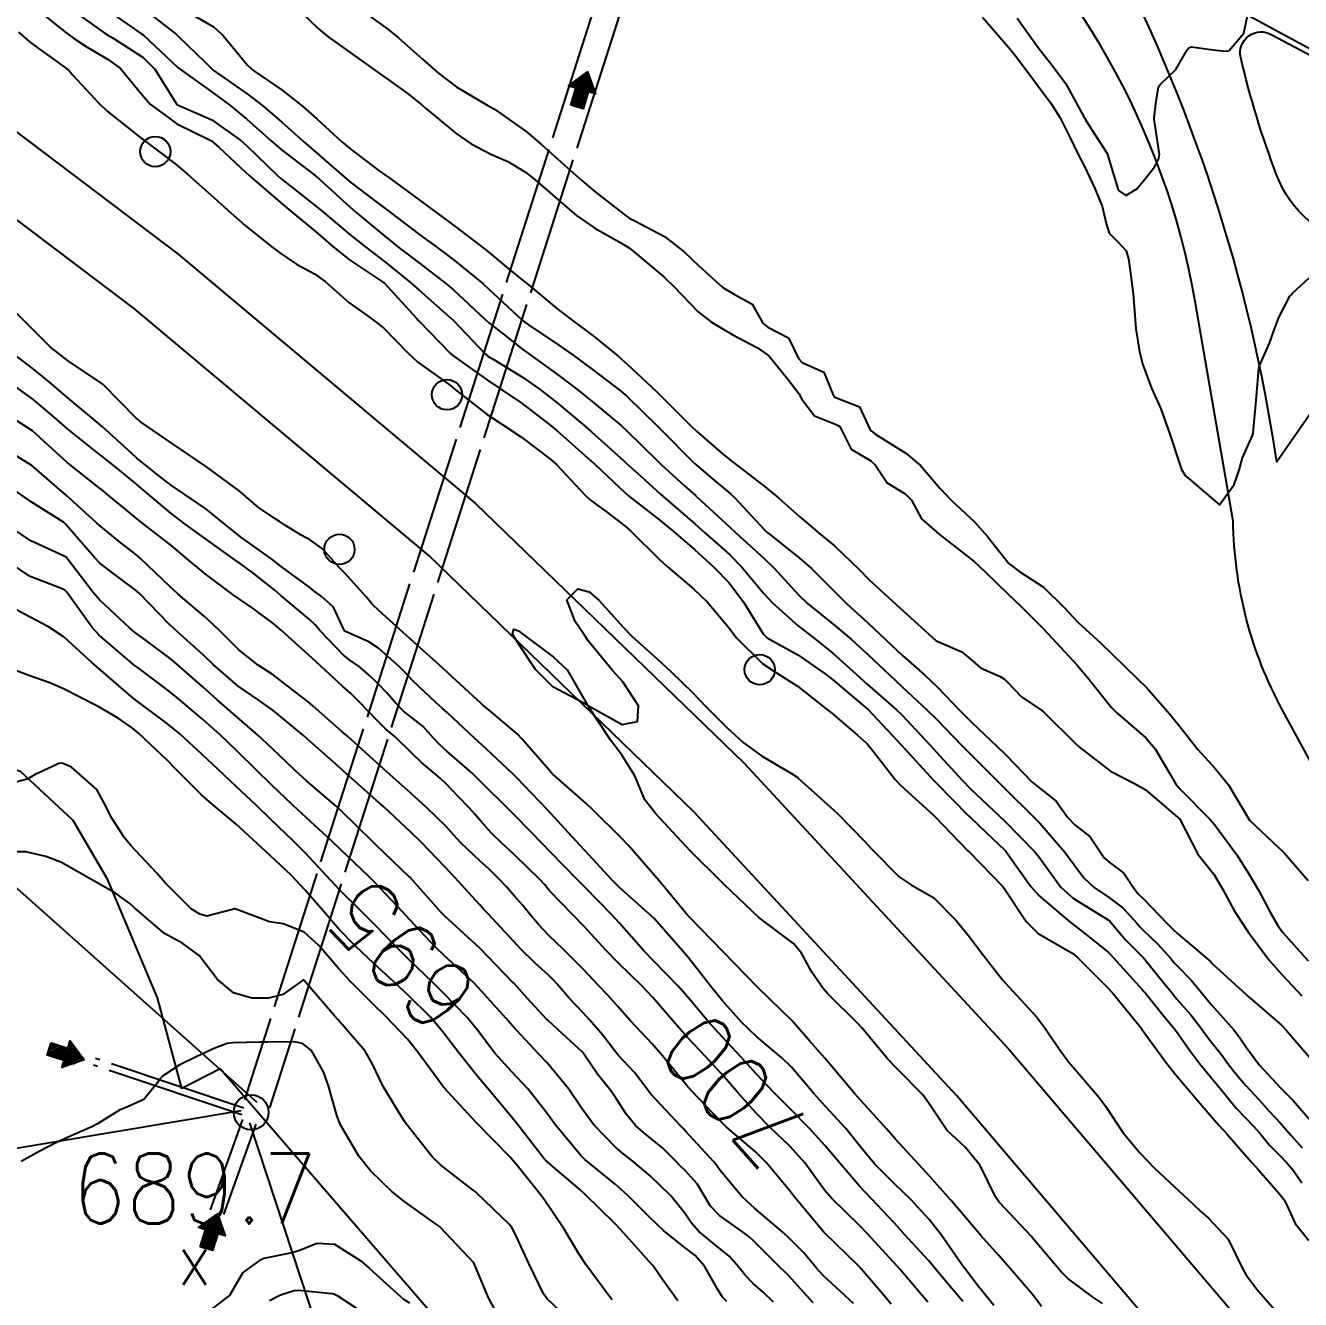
# Model space of a CAD drawing. Header units: metres. Extents: x 286371 to 293043, y 7462578 to 7466404.
# Drawn here: x 289794.5 to 289867.5, y 7464527.3 to 7464600.2 of the extents above; entities that cross this region are included whole.
import ezdxf
from ezdxf.enums import TextEntityAlignment as Align

# ---------------------------------------------------------------- set-up
doc = ezdxf.new("R2010")
doc.units = ezdxf.units.M
doc.header["$MEASUREMENT"] = 0
doc.linetypes.add('CONTINUO', pattern=[0])
doc.linetypes.add('TRACEJADO', pattern=[8.7, 8, -0.7])
for name, color, linetype in [('BUEIRO', 151, 'Continuous'), ('Canteiro', 45, 'Continuous'), ('Cotas', 45, 'Continuous'), ('Curvas de Nivel 1m', 11, 'Continuous'), ('Curvas de Nivel 5m', 15, 'Continuous'), ('Divisas', 45, 'Continuous'), ('Linha Férrea', 20, 'Continuous'), ('Pontos Cotados', 45, 'Continuous'), ('Postes', 20, 'Continuous'), ('TEXTO', 45, 'Continuous'), ('TUBO', 45, 'Continuous'), ('Vias primárias', 230, 'Continuous')]:
    doc.layers.add(name, color=color, linetype=linetype)
doc.styles.add('Style-STANDARD', font='STANDARD.shx')

# ---------------------------------------------------------------- blocks, each defined once
blk = doc.blocks.new('ELVTXT_140')
at = {"layer": 'Pontos Cotados', "linetype": 'Continuous', "style": 'Style-STANDARD'}
for s, height, p in [('689.7', 4, (0, 4)), ('x', 3, (0, 0))]:
    blk.add_text(s, height=height, dxfattribs=at).set_placement(p, align=Align.MIDDLE_CENTER)

msp = doc.modelspace()

# ---------------------------------------------------------------- hatches: boundary and pattern name
at = {"layer": 'TEXTO'}
for points in [[(289825.713, 7464595.649), (289825.996, 7464596.623), (289825.583, 7464596.743), (289826.653, 7464597.561), (289827.118, 7464596.297), (289826.706, 7464596.417), (289826.423, 7464595.443)], [(289795.957, 7464542.004), (289796.926, 7464541.704), (289797.053, 7464542.114), (289797.851, 7464541.03), (289796.58, 7464540.588), (289796.707, 7464540.998), (289795.738, 7464541.299)], [(289804.5, 7464530.336), (289804.805, 7464531.303), (289804.395, 7464531.433), (289805.484, 7464532.226), (289805.92, 7464530.952), (289805.51, 7464531.081), (289805.205, 7464530.113)]]:
    msp.add_hatch(color=256, dxfattribs=at).paths.add_polyline_path(points)

# ---------------------------------------------------------------- linework, layer by layer
at = {"layer": 'BUEIRO', "linetype": 'CONTINUO'}
msp.add_circle((289807.412, 7464538.027, 689.748), 1, dxfattribs=at)
at = {"layer": 'Canteiro'}
msp.add_lwpolyline([(289865.834, 7464599.672), (289874.788, 7464594.925), (289875.757, 7464594.101, -0.43214), (289875.962, 7464590.044, -0.046887), (289873.766, 7464588.15, -0.209265), (289870.902, 7464587.553, -0.255514), (289866.098, 7464591.661, -0.033185), (289864.049, 7464598.363, -0.661156)], format="xyb", close=True, dxfattribs=at)
at = {"layer": 'Curvas de Nivel 1m', "flags": 128}
for points, elevation in [([(289795.263, 7464601.039), (289796.822, 7464599.781), (289797.24, 7464599.477), (289798.024, 7464598.971), (289799.222, 7464598.252), (289799.942, 7464597.734), (289801.184, 7464596.23), (289801.637, 7464595.707), (289803.157, 7464594.573), (289805.034, 7464593.656), (289805.143, 7464593.596), (289805.553, 7464593.234), (289807.117, 7464591.792), (289807.304, 7464591.622), (289809.091, 7464590.085), (289809.692, 7464589.585), (289811.067, 7464588.438), (289812.1, 7464587.549), (289813.043, 7464586.794), (289814.994, 7464585.505), (289815.024, 7464585.477), (289816.853, 7464583.477), (289816.992, 7464583.328), (289818.824, 7464581.447), (289818.962, 7464581.326), (289819.351, 7464581.046), (289820.942, 7464579.913), (289821.705, 7464579.403), (289822.922, 7464578.582), (289824.508, 7464577.36), (289824.898, 7464577.032), (289826.842, 7464575.325), (289826.864, 7464575.304), (289827.097, 7464575.085), (289828.836, 7464573.439), (289829.007, 7464573.292), (289830.813, 7464571.884), (289831.585, 7464571.253), (289832.789, 7464570.217), (289833.896, 7464569.218), (289834.761, 7464568.322), (289835.617, 7464567.191), (289836.717, 7464565.397), (289836.948, 7464565.171), (289838.7, 7464564.199), (289840.268, 7464563.121), (289840.679, 7464562.792), (289842.418, 7464561.327), (289842.655, 7464561.127), (289842.698, 7464561.084), (289844.096, 7464559.598), (289844.605, 7464559.055), (289844.624, 7464559.033), (289846.462, 7464557.026), (289846.592, 7464556.888), (289848.475, 7464554.996), (289848.553, 7464554.918), (289849.484, 7464554.036), (289850.525, 7464553.044), (289850.597, 7464552.963), (289850.817, 7464552.663), (289852.043, 7464550.941), (289852.486, 7464550.431), (289854.291, 7464548.907), (289854.462, 7464548.775), (289854.957, 7464548.397), (289856.439, 7464547.208), (289856.607, 7464547.041), (289856.767, 7464546.869), (289858.407, 7464545.059), (289858.506, 7464544.943), (289858.589, 7464544.842), (289859.598, 7464543.614), (289860.243, 7464542.816), (289860.372, 7464542.645), (289861.127, 7464541.57), (289861.713, 7464540.794), (289862.333, 7464540.039), (289862.91, 7464539.36), (289863.389, 7464538.763), (289863.806, 7464538.253), (289864.299, 7464537.734), (289864.785, 7464537.238), (289865.208, 7464536.736), (289865.702, 7464536.153), (289866.267, 7464535.584), (289866.69, 7464535.145), (289867.04, 7464534.709), (289867.545, 7464533.999)], 702), ([(289797.263, 7464601.02), (289799.048, 7464599.747), (289799.242, 7464599.625), (289799.508, 7464599.472), (289801.224, 7464598.375), (289801.894, 7464597.704), (289803.135, 7464595.724), (289803.162, 7464595.685), (289803.191, 7464595.667), (289805.161, 7464594.814), (289806.825, 7464593.629), (289807.14, 7464593.337), (289808.945, 7464591.597), (289809.112, 7464591.447), (289809.744, 7464590.946), (289811.089, 7464589.893), (289811.501, 7464589.558), (289813.065, 7464588.241), (289813.967, 7464587.521), (289815.042, 7464586.706), (289816.553, 7464585.482), (289817.018, 7464585.075), (289818.863, 7464583.446), (289818.992, 7464583.321), (289820.812, 7464581.417), (289820.962, 7464581.295), (289821.263, 7464581.106), (289822.944, 7464580.078), (289823.966, 7464579.369), (289824.923, 7464578.616), (289826.454, 7464577.331), (289826.897, 7464576.948), (289828.744, 7464575.296), (289828.863, 7464575.192), (289829.72, 7464574.413), (289830.836, 7464573.4), (289830.994, 7464573.262), (289832.811, 7464571.695), (289833.345, 7464571.226), (289834.785, 7464569.932), (289835.517, 7464569.193), (289836.752, 7464567.7), (289837.243, 7464567.167), (289838.725, 7464565.855), (289839.659, 7464565.13), (289840.702, 7464564.304), (289842.047, 7464563.094), (289842.676, 7464562.527), (289844.346, 7464561.059), (289844.65, 7464560.761), (289846.27, 7464559.03), (289846.618, 7464558.654), (289848.121, 7464557.002), (289848.585, 7464556.533), (289850.25, 7464554.969), (289850.55, 7464554.679), (289852.263, 7464552.938), (289852.519, 7464552.616), (289853.761, 7464550.915), (289854.484, 7464550.254), (289856.109, 7464549.24), (289856.466, 7464549.032), (289856.557, 7464548.964), (289856.641, 7464548.871), (289857.471, 7464547.876), (289858.435, 7464546.904), (289858.466, 7464546.876), (289858.493, 7464546.843), (289859.363, 7464545.771), (289860.134, 7464544.818), (289860.399, 7464544.502), (289861.191, 7464543.603), (289861.821, 7464542.786), (289862.052, 7464542.463), (289862.363, 7464542.065), (289862.93, 7464541.35), (289863.345, 7464540.764), (289863.781, 7464540.201), (289864.327, 7464539.581), (289865.102, 7464538.733), (289865.679, 7464538.101), (289866.295, 7464537.419), (289866.931, 7464536.705), (289867.564, 7464535.989)], 701), ([(289801.266, 7464601.145), (289803.138, 7464599.686), (289803.243, 7464599.592), (289804.796, 7464598.077), (289805.205, 7464597.677), (289805.237, 7464597.654), (289807.184, 7464596.288), (289808.077, 7464595.611), (289809.16, 7464594.679), (289810.401, 7464593.576), (289811.135, 7464592.937), (289812.741, 7464591.54), (289813.109, 7464591.228), (289814.314, 7464590.298), (289815.087, 7464589.731), (289815.395, 7464589.5), (289817.065, 7464588.234), (289818.116, 7464587.459), (289819.044, 7464586.753), (289820.688, 7464585.419), (289821.02, 7464585.121), (289822.876, 7464583.386), (289822.993, 7464583.289), (289823.283, 7464583.087), (289824.973, 7464581.948), (289825.84, 7464581.341), (289826.952, 7464580.526), (289828.551, 7464579.3), (289828.928, 7464578.978), (289830.688, 7464577.268), (289830.891, 7464577.06), (289832.694, 7464575.237), (289832.862, 7464575.079), (289833.701, 7464574.372), (289834.837, 7464573.418), (289835.066, 7464573.201), (289836.806, 7464571.337), (289836.987, 7464571.172), (289838.783, 7464569.74), (289839.485, 7464569.134), (289840.755, 7464567.864), (289841.523, 7464567.103), (289842.728, 7464566.007), (289843.71, 7464565.07), (289844.7, 7464564.136), (289845.961, 7464563.035), (289846.674, 7464562.365), (289847.985, 7464561.004), (289848.644, 7464560.343), (289850.09, 7464558.972), (289850.616, 7464558.456), (289852.101, 7464556.942), (289852.578, 7464556.558), (289853.488, 7464555.836), (289854.134, 7464554.911), (289854.548, 7464554.469), (289855.436, 7464553.785), (289856.04, 7464552.874), (289856.228, 7464552.578), (289856.516, 7464552.336), (289857.352, 7464551.703), (289857.921, 7464550.846), (289858.184, 7464550.535), (289858.485, 7464550.242), (289859.863, 7464548.813), (289860.161, 7464548.512), (289860.455, 7464548.233), (289862.178, 7464546.778), (289862.31, 7464546.655), (289862.43, 7464546.528), (289864.373, 7464544.745), (289864.404, 7464544.716), (289864.568, 7464544.576), (289866.379, 7464543.013), (289866.671, 7464542.71), (289868.345, 7464540.769)], 699), ([(289809.633, 7464601.589), (289811.241, 7464600.032), (289811.818, 7464599.556), (289813.22, 7464598.572), (289814.687, 7464597.512), (289815.199, 7464597.155), (289816.346, 7464596.328), (289817.177, 7464595.665), (289817.399, 7464595.471), (289819.153, 7464594.016), (289819.998, 7464593.432), (289821.136, 7464592.851), (289822.101, 7464592.428), (289823.12, 7464591.814), (289823.672, 7464591.376), (289825.096, 7464590.125), (289826.037, 7464589.34), (289827.073, 7464588.606), (289828.614, 7464587.748), (289829.057, 7464587.46), (289829.279, 7464587.291), (289831.032, 7464585.821), (289831.617, 7464585.256), (289833.003, 7464583.828), (289833.755, 7464583.223), (289834.98, 7464582.514), (289836.393, 7464581.756), (289836.958, 7464581.369), (289837.064, 7464581.281), (289837.158, 7464581.171), (289838.122, 7464579.971), (289838.763, 7464579.147), (289838.919, 7464578.822), (289839.647, 7464577.872), (289840.898, 7464577.369), (289841.075, 7464577.289), (289841.171, 7464577.109), (289841.743, 7464575.963), (289842.868, 7464575.304), (289843.131, 7464575.07), (289843.818, 7464574.035), (289844.84, 7464573.418), (289845.205, 7464573.039), (289845.768, 7464571.985), (289846.805, 7464571.081), (289846.903, 7464571.013), (289848.782, 7464569.541), (289849.398, 7464568.975), (289850.754, 7464567.649), (289851.499, 7464566.943), (289852.726, 7464565.725), (289853.492, 7464564.913), (289854.695, 7464563.602), (289855.306, 7464562.885), (289856.659, 7464561.19), (289856.975, 7464560.86), (289858.623, 7464559.445), (289859.157, 7464558.826), (289859.976, 7464557.431), (289860.341, 7464556.808), (289860.58, 7464556.511), (289862.297, 7464554.778), (289862.55, 7464554.488), (289863.816, 7464552.755), (289864.508, 7464551.677), (289865.073, 7464550.736), (289865.755, 7464549.445), (289866.164, 7464548.719), (289866.458, 7464548.322), (289867.91, 7464546.692)], 697), ([(289813.665, 7464601.121), (289815.241, 7464599.994), (289815.844, 7464599.495), (289817.216, 7464598.268), (289818.154, 7464597.46), (289819.193, 7464596.679), (289820.966, 7464595.629), (289821.176, 7464595.515), (289821.341, 7464595.412), (289823.155, 7464594.137), (289824.057, 7464593.371), (289825.13, 7464592.394), (289826.33, 7464591.336), (289827.104, 7464590.688), (289828.9, 7464589.297), (289829.082, 7464589.17), (289829.332, 7464589.039), (289831.067, 7464588.14), (289832.201, 7464587.247), (289833.042, 7464586.455), (289834.416, 7464585.214), (289835.019, 7464584.857), (289836.092, 7464584.264), (289836.704, 7464583.179), (289836.989, 7464582.94), (289838.164, 7464582.343), (289838.736, 7464581.148), (289838.951, 7464580.923), (289840.185, 7464580.362), (289840.696, 7464579.109), (289840.771, 7464578.957), (289840.921, 7464578.895), (289842.22, 7464578.394), (289842.846, 7464577.075), (289842.86, 7464577.042), (289842.893, 7464577.014), (289843.163, 7464576.797), (289844.874, 7464575.737), (289845.714, 7464575.032), (289846.845, 7464573.714), (289847.516, 7464573.004), (289848.816, 7464571.801), (289849.549, 7464570.973), (289850.781, 7464569.429), (289851.414, 7464568.945), (289852.761, 7464568.071), (289853.941, 7464566.906), (289854.732, 7464566.071), (289856.036, 7464564.875), (289856.704, 7464564.22), (289858.117, 7464562.843), (289858.674, 7464562.309), (289859.994, 7464560.814), (289860.632, 7464559.998), (289861.599, 7464558.79), (289862.597, 7464557.67), (289863.341, 7464556.763), (289864.554, 7464554.744), (289866.527, 7464552.878), (289866.671, 7464552.712), (289867.903, 7464551.293)], 696), ([(289804.168, 7464600.764), (289805.251, 7464600.127), (289805.79, 7464599.646), (289807.21, 7464597.932), (289807.564, 7464597.619), (289809.188, 7464596.509), (289810.363, 7464595.577), (289811.163, 7464594.858), (289812.608, 7464593.542), (289813.138, 7464593.102), (289814.741, 7464591.889), (289815.116, 7464591.622), (289815.287, 7464591.502), (289817.095, 7464590.179), (289818.059, 7464589.46), (289819.073, 7464588.715), (289820.776, 7464587.419), (289821.051, 7464587.195), (289822.126, 7464586.31), (289823.027, 7464585.576), (289823.258, 7464585.381), (289825.003, 7464583.94), (289825.784, 7464583.343), (289826.981, 7464582.447), (289828.399, 7464581.303), (289828.957, 7464580.813), (289830.608, 7464579.269), (289830.919, 7464578.957), (289832.642, 7464577.238), (289832.891, 7464576.999), (289834.36, 7464575.724), (289834.866, 7464575.316), (289835.014, 7464575.202), (289836.843, 7464573.788), (289837.618, 7464573.163), (289838.818, 7464572.1), (289839.967, 7464571.127), (289840.794, 7464570.436), (289842.188, 7464569.093), (289842.765, 7464568.514), (289844.338, 7464567.061), (289844.739, 7464566.702), (289846.604, 7464565.026), (289846.713, 7464564.965), (289848.086, 7464564.378), (289848.697, 7464563.855), (289849.157, 7464563.451), (289850.272, 7464562.963), (289850.525, 7464562.801), (289850.679, 7464562.652), (289851.509, 7464561.79), (289852.655, 7464561.013), (289852.769, 7464560.923), (289854.618, 7464559.101), (289854.838, 7464558.891), (289856.594, 7464557.548), (289857.966, 7464556.844), (289858.579, 7464556.502), (289860.554, 7464554.804), (289861.601, 7464552.788), (289862.507, 7464551.659), (289863.03, 7464550.766), (289863.698, 7464549.533), (289864.2, 7464548.748), (289864.458, 7464548.369), (289865.681, 7464546.726), (289866.422, 7464545.884), (289867.539, 7464544.697)], 698), ([(289851.259, 7464600.627), (289852.449, 7464598.936), (289853.22, 7464597.967), (289854.026, 7464596.912), (289855.057, 7464595.015), (289855.118, 7464594.895), (289855.172, 7464594.81), (289856.395, 7464592.876), (289856.972, 7464591.001), (289857.014, 7464590.866), (289857.102, 7464590.729), (289857.481, 7464590.476), (289858.097, 7464590.85), (289858.55, 7464591.405), (289859.124, 7464592.137), (289859.363, 7464592.598), (289859.396, 7464592.831), (289859.158, 7464594.457), (289859.098, 7464594.835), (289859.096, 7464594.905), (289859.182, 7464595.736), (289859.348, 7464596.685), (289859.443, 7464596.831), (289860.339, 7464597.69), (289860.978, 7464598.808), (289861.094, 7464598.949), (289861.237, 7464598.986), (289862.604, 7464598.784), (289863.223, 7464598.729), (289863.388, 7464598.771), (289864.228, 7464599.766), (289864.426, 7464600.747)], 694), ([(289794.103, 7464599.822), (289794.706, 7464599.285), (289795.231, 7464598.904), (289796.792, 7464597.781), (289797.015, 7464597.582), (289797.208, 7464597.369), (289798.698, 7464595.752), (289799.175, 7464595.309), (289801.028, 7464593.834), (289801.145, 7464593.746), (289801.181, 7464593.714), (289803.122, 7464592.247), (289803.797, 7464591.674), (289805.097, 7464590.507), (289806.078, 7464589.64), (289807.071, 7464588.758), (289808.52, 7464587.602), (289808.825, 7464587.372), (289809.048, 7464587.197), (289810.004, 7464586.545), (289811.03, 7464585.992), (289811.652, 7464585.555), (289813.006, 7464584.363), (289814.192, 7464583.516), (289814.985, 7464582.908), (289816.38, 7464581.483), (289816.956, 7464580.942), (289818.69, 7464579.696), (289818.935, 7464579.508), (289819.007, 7464579.443), (289820.912, 7464577.953), (289821.76, 7464577.402), (289822.893, 7464576.659), (289824.574, 7464575.359), (289824.86, 7464575.099), (289826.522, 7464573.329), (289826.83, 7464573.046), (289827.758, 7464572.372), (289828.808, 7464571.564), (289829.119, 7464571.29), (289830.78, 7464569.65), (289831.216, 7464569.258), (289832.755, 7464567.957), (289833.517, 7464567.223), (289834.723, 7464565.773), (289835.163, 7464565.198), (289836.692, 7464563.692), (289837.472, 7464563.163), (289838.673, 7464562.413), (289840.329, 7464561.119), (289840.65, 7464560.854), (289842.117, 7464559.607), (289842.625, 7464559.142), (289842.679, 7464559.084), (289843.01, 7464558.687), (289844.269, 7464557.059), (289844.589, 7464556.724), (289846.464, 7464555.026), (289846.562, 7464554.927), (289848.438, 7464552.996), (289848.523, 7464552.911), (289850.422, 7464550.966), (289850.493, 7464550.868), (289851.761, 7464548.945), (289852.454, 7464548.266), (289853.946, 7464547.407), (289854.437, 7464547.107), (289854.689, 7464546.901), (289856.409, 7464545.196), (289856.7, 7464544.87), (289858.229, 7464542.994), (289858.34, 7464542.845), (289858.373, 7464542.801), (289859.822, 7464540.822), (289860.334, 7464540.169), (289861.496, 7464538.797), (289862.3, 7464537.873), (289862.802, 7464537.284), (289863.265, 7464536.77), (289864.267, 7464535.636), (289864.675, 7464535.161), (289865.062, 7464534.742), (289866.234, 7464533.406), (289866.525, 7464533.015), (289866.678, 7464532.715), (289867.169, 7464531.676), (289867.946, 7464530.698)], 703), ([(289852.646, 7464526.927), (289852.144, 7464527.586), (289850.962, 7464528.952), (289850.177, 7464529.846), (289849.181, 7464530.98), (289848.211, 7464532.111), (289847.454, 7464533.006), (289846.244, 7464534.374), (289845.617, 7464535.034), (289844.276, 7464536.508), (289843.797, 7464537.062), (289842.308, 7464538.701), (289841.954, 7464539.09), (289840.342, 7464541.002), (289840.245, 7464541.116), (289839.385, 7464542.103), (289838.479, 7464543.143), (289838.376, 7464543.252), (289836.404, 7464545.174), (289834.434, 7464547.204), (289832.474, 7464549.213), (289832.454, 7464549.235), (289832.314, 7464549.399), (289830.755, 7464551.261), (289830.508, 7464551.56), (289829.001, 7464553.287), (289828.541, 7464553.768), (289826.986, 7464555.318), (289826.57, 7464555.711), (289824.699, 7464557.353), (289824.596, 7464557.455), (289822.919, 7464559.38), (289822.628, 7464559.674), (289821.028, 7464561.029), (289820.653, 7464561.346), (289820.576, 7464561.416), (289818.68, 7464563.15), (289818.354, 7464563.449), (289816.706, 7464564.941), (289816.106, 7464565.484), (289814.732, 7464566.709), (289814.329, 7464567.103), (289813.989, 7464567.516), (289812.771, 7464568.881), (289812.443, 7464569.205), (289812.136, 7464569.547), (289811.493, 7464570.259), (289810.802, 7464570.761), (289810.283, 7464571.052), (289809.369, 7464571.593), (289809.039, 7464571.822), (289808.82, 7464571.967), (289807.842, 7464572.627), (289806.842, 7464573.481), (289806.659, 7464573.637), (289804.863, 7464574.953), (289803.783, 7464575.681), (289802.883, 7464576.287), (289801.088, 7464577.534), (289800.903, 7464577.68), (289800.852, 7464577.725), (289798.933, 7464579.656), (289798.81, 7464579.756), (289796.952, 7464580.994), (289795.932, 7464581.8), (289794.978, 7464582.748), (289793.906, 7464583.831)], 703), ([(289849.914, 7464526.968), (289848.889, 7464528.248), (289848.325, 7464528.992), (289848.167, 7464529.215), (289846.903, 7464531.014), (289846.207, 7464531.9), (289845.165, 7464533.04), (289844.237, 7464533.936), (289843.088, 7464535.072), (289842.269, 7464536.064), (289841.44, 7464537.097), (289840.302, 7464538.342), (289839.591, 7464539.125), (289838.336, 7464540.616), (289837.788, 7464541.153), (289836.362, 7464542.339), (289835.481, 7464543.188), (289834.392, 7464544.41), (289833.739, 7464545.214), (289832.437, 7464546.857), (289832.112, 7464547.239), (289830.472, 7464549.108), (289830.314, 7464549.267), (289828.498, 7464550.885), (289828.074, 7464551.301), (289826.529, 7464552.987), (289826.213, 7464553.329), (289824.561, 7464555.126), (289824.347, 7464555.358), (289822.591, 7464557.177), (289822.38, 7464557.388), (289820.619, 7464559.046), (289820.208, 7464559.421), (289818.645, 7464560.873), (289818.348, 7464561.149), (289818.004, 7464561.454), (289816.673, 7464562.705), (289816.301, 7464563.105), (289815.921, 7464563.486), (289814.7, 7464564.573), (289814.138, 7464564.949), (289812.811, 7464565.543), (289812.752, 7464565.581), (289812.716, 7464565.658), (289812.119, 7464566.931), (289811.41, 7464567.561), (289811.023, 7464567.834), (289810.761, 7464568.053), (289809.132, 7464569.246), (289808.783, 7464569.519), (289808.674, 7464569.606), (289806.804, 7464570.946), (289805.933, 7464571.648), (289804.827, 7464572.546), (289803.139, 7464573.69), (289802.847, 7464573.889), (289802.109, 7464574.452), (289800.87, 7464575.46), (289800.559, 7464575.729), (289798.896, 7464577.247), (289798.295, 7464577.764), (289796.921, 7464578.894), (289795.866, 7464579.8), (289794.945, 7464580.556), (289793.253, 7464581.84)], 702), ([(289848.137, 7464527.203), (289846.622, 7464529.018), (289846.172, 7464529.541), (289844.811, 7464531.045), (289844.204, 7464531.708), (289842.916, 7464533.074), (289842.235, 7464533.8), (289841.123, 7464535.101), (289840.269, 7464536.119), (289839.344, 7464537.129), (289838.3, 7464538.184), (289837.319, 7464539.159), (289836.329, 7464540.201), (289835.449, 7464541.188), (289834.361, 7464542.353), (289833.57, 7464543.217), (289832.395, 7464544.619), (289831.847, 7464545.243), (289830.436, 7464546.695), (289829.882, 7464547.273), (289828.468, 7464548.873), (289828.073, 7464549.3), (289826.498, 7464550.928), (289826.098, 7464551.331), (289824.528, 7464552.93), (289824.099, 7464553.361), (289822.557, 7464554.947), (289822.341, 7464555.169), (289822.126, 7464555.391), (289820.586, 7464556.9), (289820.326, 7464557.156), (289820.058, 7464557.422), (289818.613, 7464558.694), (289818.214, 7464559.049), (289817.837, 7464559.46), (289817.254, 7464560.093), (289816.641, 7464560.583), (289816.139, 7464560.977), (289815.634, 7464561.495), (289815.176, 7464562.018), (289814.67, 7464562.555), (289814.183, 7464563.02), (289813.585, 7464563.526), (289813.054, 7464563.902), (289812.694, 7464564.181), (289811.366, 7464565.565), (289811.07, 7464565.918), (289810.727, 7464566.244), (289809.12, 7464567.599), (289808.758, 7464567.9), (289807.51, 7464568.886), (289806.781, 7464569.428), (289806.484, 7464569.639), (289804.802, 7464570.833), (289803.64, 7464571.682), (289802.823, 7464572.309), (289801.133, 7464573.72), (289800.848, 7464573.966), (289799.688, 7464574.916), (289798.871, 7464575.561), (289798.615, 7464575.758), (289796.894, 7464577.129), (289796.147, 7464577.796), (289794.919, 7464578.835), (289793.517, 7464579.836)], 701), ([(289844.049, 7464527.056), (289843.448, 7464527.762), (289842.316, 7464529.082), (289842.166, 7464529.246), (289840.246, 7464531.114), (289840.195, 7464531.166), (289838.555, 7464533.139), (289838.23, 7464533.551), (289836.891, 7464535.165), (289836.263, 7464535.778), (289834.604, 7464537.2), (289834.288, 7464537.5), (289832.638, 7464539.23), (289832.319, 7464539.589), (289830.95, 7464541.255), (289830.354, 7464541.949), (289829.103, 7464543.284), (289828.39, 7464544.073), (289827.822, 7464544.723), (289827.28, 7464545.311), (289826.427, 7464546.194), (289825.868, 7464546.769), (289825.281, 7464547.342), (289824.456, 7464548.138), (289823.862, 7464548.763), (289823.348, 7464549.377), (289822.959, 7464549.862), (289822.489, 7464550.402), (289822.021, 7464550.918), (289821.569, 7464551.403), (289821.028, 7464551.93), (289820.519, 7464552.389), (289819.421, 7464553.441), (289818.997, 7464553.901), (289818.548, 7464554.396), (289817.447, 7464555.471), (289816.988, 7464555.893), (289816.576, 7464556.258), (289815.177, 7464557.506), (289814.602, 7464558.019), (289812.918, 7464559.54), (289812.628, 7464559.803), (289810.956, 7464561.263), (289810.653, 7464561.531), (289810.604, 7464561.575), (289808.676, 7464563.05), (289807.815, 7464563.617), (289806.701, 7464564.479), (289805.535, 7464565.652), (289804.735, 7464566.395), (289803.223, 7464567.687), (289802.76, 7464568.111), (289801.082, 7464569.72), (289800.788, 7464569.964), (289799.851, 7464570.686), (289798.811, 7464571.533), (289798.562, 7464571.758), (289796.837, 7464573.306), (289796.294, 7464573.793), (289794.862, 7464575.039), (289793.561, 7464575.834)], 699), ([(289841.889, 7464527.088), (289840.158, 7464528.695), (289839.768, 7464529.12), (289839.037, 7464529.992), (289838.19, 7464530.843), (289837.855, 7464531.15), (289836.215, 7464532.549), (289835.512, 7464533.185), (289834.246, 7464534.692), (289834.04, 7464534.997), (289833.876, 7464535.21), (289832.28, 7464536.957), (289832.14, 7464537.096), (289831.995, 7464537.239), (289830.311, 7464539.047), (289830.212, 7464539.166), (289830.141, 7464539.268), (289829.356, 7464540.311), (289828.426, 7464541.293), (289828.345, 7464541.388), (289827.518, 7464542.467), (289826.774, 7464543.327), (289826.59, 7464543.533), (289826.39, 7464543.744), (289825.62, 7464544.557), (289824.928, 7464545.354), (289824.682, 7464545.624), (289824.422, 7464545.872), (289823.65, 7464546.588), (289822.831, 7464547.387), (289822.644, 7464547.587), (289822.45, 7464547.799), (289820.932, 7464549.418), (289820.713, 7464549.655), (289820.481, 7464549.916), (289819.097, 7464551.446), (289818.513, 7464552.055), (289817.138, 7464553.475), (289816.543, 7464554.063), (289814.999, 7464555.508), (289814.57, 7464555.893), (289812.688, 7464557.543), (289812.595, 7464557.631), (289811.933, 7464558.226), (289810.621, 7464559.397), (289810.413, 7464559.578), (289808.645, 7464561.025), (289807.804, 7464561.617), (289806.666, 7464562.412), (289805.243, 7464563.656), (289804.694, 7464564.18), (289803.01, 7464565.69), (289802.728, 7464565.96), (289800.995, 7464567.721), (289800.757, 7464567.937), (289800.007, 7464568.494), (289798.779, 7464569.427), (289798.453, 7464569.759), (289796.812, 7464571.659), (289796.665, 7464571.787), (289794.831, 7464572.957), (289793.589, 7464573.833)], 698), ([(289839.579, 7464527.123), (289838.157, 7464528.689), (289837.929, 7464528.918), (289837.685, 7464529.152), (289836.186, 7464530.655), (289835.915, 7464530.905), (289835.533, 7464531.184), (289834.208, 7464532.125), (289833.679, 7464532.678), (289833.352, 7464533.222), (289832.934, 7464533.93), (289832.246, 7464534.705), (289831.972, 7464534.962), (289831.697, 7464535.246), (289830.972, 7464535.968), (289830.273, 7464536.554), (289829.872, 7464536.866), (289829.411, 7464537.282), (289828.899, 7464537.898), (289828.307, 7464538.819), (289827.958, 7464539.31), (289827.229, 7464540.218), (289826.476, 7464541.332), (289826.42, 7464541.408), (289826.347, 7464541.488), (289824.976, 7464542.751), (289824.383, 7464543.297), (289824.317, 7464543.365), (289823.218, 7464544.566), (289822.459, 7464545.394), (289822.439, 7464545.418), (289822.415, 7464545.438), (289820.492, 7464547.424), (289820.445, 7464547.471), (289820.068, 7464547.812), (289818.471, 7464549.262), (289818.285, 7464549.457), (289816.504, 7464551.461), (289816.482, 7464551.485), (289814.532, 7464553.346), (289814.355, 7464553.517), (289812.56, 7464555.283), (289812.275, 7464555.549), (289810.585, 7464556.996), (289809.94, 7464557.584), (289808.613, 7464558.85), (289807.778, 7464559.617), (289806.639, 7464560.607), (289805.441, 7464561.653), (289804.664, 7464562.346), (289803.133, 7464563.688), (289802.699, 7464564.04), (289801.426, 7464565.001), (289800.721, 7464565.524), (289800.475, 7464565.728), (289798.748, 7464567.327), (289798.369, 7464567.76), (289796.93, 7464569.634), (289796.817, 7464569.784), (289796.784, 7464569.814), (289796.72, 7464569.851), (289794.798, 7464570.716), (289793.148, 7464571.839)], 697), ([(289837.304, 7464527.161), (289836.709, 7464527.74), (289836.15, 7464528.235), (289835.676, 7464528.703), (289835.304, 7464529.192), (289834.77, 7464529.799), (289834.18, 7464530.281), (289833.665, 7464530.694), (289833.021, 7464531.228), (289832.624, 7464531.659), (289832.21, 7464532.285), (289831.425, 7464533.256), (289830.82, 7464533.85), (289830.241, 7464534.39), (289829.181, 7464535.291), (289828.658, 7464535.695), (289828.265, 7464536.032), (289827.011, 7464537.324), (289826.299, 7464538.298), (289825.592, 7464539.345), (289824.344, 7464540.862), (289823.859, 7464541.372), (289822.378, 7464542.971), (289821.998, 7464543.4), (289820.41, 7464545.177), (289820.162, 7464545.428), (289818.437, 7464547.012), (289817.978, 7464547.461), (289816.468, 7464549.062), (289816.069, 7464549.491), (289814.499, 7464551.175), (289814.155, 7464551.52), (289812.527, 7464553.057), (289812.005, 7464553.552), (289810.554, 7464554.896), (289809.812, 7464555.586), (289808.582, 7464556.768), (289807.706, 7464557.618), (289806.61, 7464558.694), (289805.625, 7464559.649), (289804.637, 7464560.524), (289803.256, 7464561.685), (289802.663, 7464562.16), (289801.016, 7464563.391), (289800.693, 7464563.635), (289800.577, 7464563.726), (289798.718, 7464565.325), (289798.313, 7464565.761), (289797.196, 7464567.33), (289796.871, 7464567.783), (289796.756, 7464567.899), (289796.558, 7464567.986), (289794.767, 7464568.686), (289793.054, 7464569.84)], 696), ([(289856.137, 7464527.098), (289855.555, 7464527.471), (289854.158, 7464528.523), (289853.774, 7464528.91), (289852.192, 7464530.773), (289852.048, 7464530.937), (289850.223, 7464532.896), (289850.165, 7464532.965), (289850.006, 7464533.189), (289849.126, 7464534.981), (289848.27, 7464536.034), (289847.231, 7464537.01), (289846.305, 7464538.388), (289845.855, 7464539.031), (289844.337, 7464540.562), (289843.844, 7464541.062), (289842.371, 7464542.852), (289842.161, 7464543.088), (289840.4, 7464544.833), (289840.157, 7464545.118), (289839.505, 7464546.041), (289838.901, 7464547.137), (289838.442, 7464547.676), (289836.474, 7464549.174), (289834.502, 7464551.044), (289834.335, 7464551.207), (289832.53, 7464552.995), (289832.303, 7464553.238), (289830.562, 7464555.124), (289830.438, 7464555.266), (289829.95, 7464555.897), (289829.369, 7464557.283), (289828.612, 7464558.494), (289828.006, 7464559.304), (289826.654, 7464561.324), (289824.669, 7464562.374), (289823.689, 7464563.369), (289822.706, 7464564.826), (289822.365, 7464565.39), (289822.441, 7464565.666), (289822.717, 7464565.564), (289822.958, 7464565.381), (289824.695, 7464564.093), (289825.501, 7464563.342), (289826.654, 7464561.324), (289828.638, 7464560.222), (289829.53, 7464560.392), (289829.59, 7464561.28), (289828.675, 7464562.66), (289828.087, 7464563.303), (289826.709, 7464564.992), (289826.488, 7464565.328), (289825.948, 7464566.114), (289825.478, 7464567.343), (289826.111, 7464567.976), (289826.751, 7464567.798), (289827.332, 7464567.316), (289828.721, 7464565.761), (289829.185, 7464565.287), (289830.694, 7464563.932), (289831.44, 7464563.253), (289832.666, 7464562.038), (289833.452, 7464561.222), (289834.637, 7464560.035), (289835.576, 7464559.19), (289836.613, 7464558.429), (289838.339, 7464557.407), (289838.595, 7464557.237), (289838.712, 7464557.143), (289840.57, 7464555.491), (289840.99, 7464555.108), (289842.541, 7464553.521), (289842.936, 7464553.078), (289844.501, 7464551.497), (289845.193, 7464551.044), (289846.483, 7464550.29), (289847.768, 7464549.005), (289848.451, 7464548.154), (289849.346, 7464546.981), (289850.414, 7464545.609), (289851.012, 7464544.955), (289852.382, 7464543.469), (289852.775, 7464542.928), (289853.73, 7464541.538), (289854.212, 7464540.906), (289854.342, 7464540.75), (289855.951, 7464538.88), (289856.307, 7464538.372), (289857.313, 7464536.859), (289858.267, 7464535.711), (289859.114, 7464534.832), (289860.239, 7464533.79), (289861.303, 7464532.798), (289861.773, 7464532.346), (289862.212, 7464531.968), (289863.328, 7464530.767), (289864.159, 7464529.058), (289864.333, 7464528.752), (289864.946, 7464527.938), (289865.992, 7464526.726)], 704), ([(289831.831, 7464527.249), (289830.957, 7464528.457), (289830.393, 7464529.271), (289830.168, 7464529.517), (289828.56, 7464531.299), (289828.2, 7464531.683), (289826.536, 7464533.33), (289826.228, 7464533.606), (289824.698, 7464534.907), (289824.253, 7464535.288), (289824.184, 7464535.365), (289823.85, 7464535.781), (289822.61, 7464537.39), (289822.29, 7464537.793), (289820.947, 7464539.415), (289820.335, 7464540.138), (289819.293, 7464541.44), (289818.372, 7464542.654), (289817.681, 7464543.465), (289816.403, 7464544.737), (289815.587, 7464545.497), (289814.43, 7464546.55), (289813.376, 7464547.53), (289812.458, 7464548.479), (289811.526, 7464549.559), (289810.492, 7464550.757), (289809.698, 7464551.587), (289808.52, 7464552.699), (289807.535, 7464553.619), (289806.547, 7464554.516), (289805.183, 7464555.655), (289804.572, 7464556.196), (289803.091, 7464557.687), (289802.601, 7464558.169), (289800.97, 7464559.719), (289800.629, 7464559.995), (289799.808, 7464560.57), (289798.654, 7464561.237), (289797.6, 7464561.77), (289796.671, 7464562.252), (289795.882, 7464562.59), (289794.682, 7464563.008), (289792.808, 7464563.727)], 694), ([(289828.07, 7464527.305), (289827.814, 7464527.634), (289826.566, 7464529.328), (289826.173, 7464529.93), (289825.317, 7464531.348), (289824.218, 7464532.986), (289823.932, 7464533.369), (289822.56, 7464535.079), (289822.295, 7464535.394), (289822.255, 7464535.438), (289820.311, 7464537.424), (289820.285, 7464537.449), (289818.447, 7464539.453), (289818.326, 7464539.602), (289816.96, 7464541.475), (289816.365, 7464542.211), (289815.121, 7464543.503), (289814.395, 7464544.218), (289813.086, 7464545.534), (289812.424, 7464546.239), (289811.289, 7464547.562), (289810.455, 7464548.335), (289809.244, 7464548.811), (289808.464, 7464548.919), (289806.583, 7464549.633), (289806.475, 7464549.676), (289806.436, 7464549.673), (289806.35, 7464549.636), (289804.88, 7464549.247), (289804.47, 7464549.366), (289803.983, 7464549.672), (289802.496, 7464551.154), (289802.016, 7464551.702), (289800.528, 7464553.301), (289800.157, 7464553.73), (289799.433, 7464554.859), (289798.981, 7464555.748), (289798.575, 7464556.489), (289797.124, 7464557.776), (289796.598, 7464558.003), (289796.398, 7464557.988), (289795.998, 7464557.793), (289795.054, 7464557.348), (289794.589, 7464557.085), (289793.593, 7464556.82)], 693), ([(289826.11, 7464525.705), (289824.356, 7464527.361), (289824.138, 7464527.652), (289823.304, 7464529.377), (289822.547, 7464531.031), (289822.355, 7464531.392), (289822.197, 7464531.604), (289820.306, 7464533.423), (289820.225, 7464533.494), (289819.962, 7464533.694), (289818.248, 7464535.028), (289817.796, 7464535.461), (289816.292, 7464537.374), (289816.213, 7464537.486), (289816.04, 7464537.746), (289814.963, 7464539.505), (289814.344, 7464540.824), (289813.939, 7464541.521), (289812.381, 7464543.329), (289812.181, 7464543.547), (289810.664, 7464545.317), (289810.445, 7464545.574), (289810.414, 7464545.6), (289810.39, 7464545.599), (289810.357, 7464545.575), (289809.22, 7464544.774), (289808.398, 7464544.564), (289807.451, 7464544.566), (289806.402, 7464544.864), (289805.468, 7464545.649), (289804.434, 7464547.008), (289803.51, 7464547.678), (289802.453, 7464548.263), (289800.735, 7464549.721), (289800.478, 7464549.971), (289799.655, 7464550.568), (289798.496, 7464551.212), (289797.539, 7464551.769), (289796.512, 7464552.334), (289795.654, 7464552.661), (289794.521, 7464552.922), (289793.429, 7464552.923)], 692), ([(289822.104, 7464525.394), (289820.996, 7464527.412), (289820.164, 7464529.424), (289818.236, 7464531.454), (289818.195, 7464531.488), (289818.078, 7464531.574), (289816.215, 7464532.898), (289815.454, 7464533.496), (289814.247, 7464534.675), (289813.584, 7464535.525), (289812.553, 7464537.277), (289812.43, 7464537.542), (289812.3, 7464537.922), (289811.845, 7464539.552), (289811.548, 7464540.344), (289810.864, 7464541.567), (289810.36, 7464541.968), (289809.884, 7464542.059), (289808.361, 7464542.049), (289807.924, 7464542.047), (289806.36, 7464541.999), (289806.036, 7464541.962), (289805.23, 7464541.651), (289804.638, 7464541.372), (289804.348, 7464541.235), (289803.296, 7464540.724), (289802.33, 7464540.102), (289802.143, 7464539.881), (289802.041, 7464539.699), (289801.265, 7464538.755), (289800.303, 7464538.321), (289799.876, 7464538.155), (289799.222, 7464537.741), (289798.655, 7464537.382), (289798.286, 7464537.197), (289797.29, 7464536.758), (289796.272, 7464536.294), (289795.311, 7464535.804), (289794.255, 7464535.219)], 691), ([(289805.072, 7464526.698), (289806.132, 7464527.503), (289806.199, 7464527.568), (289806.239, 7464527.633), (289806.929, 7464528.846), (289807.978, 7464529.607), (289808.102, 7464529.668), (289808.166, 7464529.69), (289809.75, 7464530.004), (289810.173, 7464530.144), (289811.192, 7464530.546), (289812.178, 7464530.486), (289813.683, 7464529.522), (289814.158, 7464529.111), (289815.954, 7464527.487), (289816.132, 7464527.342), (289816.48, 7464527.128)], 691), ([(289808.471, 7464527.257), (289809.094, 7464527.59), (289809.883, 7464527.834), (289810.138, 7464527.847), (289812.025, 7464527.657), (289812.135, 7464527.637), (289812.333, 7464527.541), (289814.117, 7464526.393)], 692)]:
    msp.add_lwpolyline(points, dxfattribs=dict(at, elevation=elevation))
at = {"layer": 'Curvas de Nivel 5m', "flags": 128}
for points, elevation in [([(289799.263, 7464601.022), (289801.164, 7464599.716), (289801.243, 7464599.654), (289801.876, 7464599.063), (289803.216, 7464597.807), (289803.373, 7464597.682), (289805.185, 7464596.39), (289806.196, 7464595.639), (289807.162, 7464594.841), (289808.56, 7464593.603), (289809.137, 7464593.114), (289811.004, 7464591.678), (289811.114, 7464591.59), (289811.147, 7464591.564), (289813.088, 7464589.801), (289813.394, 7464589.53), (289815.064, 7464588.145), (289815.884, 7464587.492), (289817.041, 7464586.614), (289818.557, 7464585.451), (289819.018, 7464585.064), (289820.758, 7464583.418), (289820.991, 7464583.207), (289821.846, 7464582.537), (289822.968, 7464581.671), (289823.367, 7464581.378), (289824.947, 7464580.237), (289826.136, 7464579.336), (289826.925, 7464578.696), (289828.604, 7464577.299), (289828.89, 7464577.034), (289830.699, 7464575.267), (289830.862, 7464575.11), (289832.218, 7464573.87), (289832.835, 7464573.309), (289832.917, 7464573.233), (289834.809, 7464571.508), (289835.134, 7464571.199), (289836.782, 7464569.709), (289837.345, 7464569.166), (289838.751, 7464567.61), (289839.245, 7464567.137), (289840.727, 7464565.96), (289841.761, 7464565.099), (289842.701, 7464564.22), (289843.921, 7464563.066), (289844.674, 7464562.378), (289846.109, 7464561.033), (289846.646, 7464560.5), (289848.105, 7464559.002), (289848.616, 7464558.476), (289850.118, 7464556.972), (289850.585, 7464556.519), (289852.196, 7464554.94), (289852.549, 7464554.575), (289853.978, 7464552.913), (289854.513, 7464552.19), (289855.059, 7464551.45), (289855.661, 7464550.887), (289856.486, 7464550.333), (289857.32, 7464549.701), (289858.097, 7464548.842), (289858.265, 7464548.643), (289858.458, 7464548.453), (289859.287, 7464547.668), (289860.057, 7464546.812), (289860.228, 7464546.605), (289860.428, 7464546.385), (289861.214, 7464545.596), (289861.884, 7464544.785), (289862.112, 7464544.493), (289862.395, 7464544.16), (289863.647, 7464542.755), (289863.965, 7464542.35), (289864.359, 7464541.762), (289865.114, 7464540.733), (289866.325, 7464539.425), (289867.048, 7464538.703), (289868.293, 7464537.269)], 700), ([(289849.26, 7464600.681), (289850.754, 7464598.962), (289851.225, 7464598.363), (289852.304, 7464596.938), (289853.187, 7464595.756), (289853.706, 7464594.916), (289854.28, 7464593.779), (289854.699, 7464592.901), (289855.122, 7464592.1), (289855.705, 7464590.885), (289856.109, 7464589.859), (289856.348, 7464588.875), (289856.52, 7464588.327), (289857.058, 7464587.787), (289857.5, 7464587.307), (289857.633, 7464586.856), (289857.712, 7464586.176), (289857.892, 7464584.851), (289857.965, 7464583.885), (289858.036, 7464582.849), (289858.255, 7464581.555), (289858.424, 7464580.842), (289858.933, 7464579.463), (289859.227, 7464578.83), (289859.473, 7464578.269), (289859.987, 7464576.818), (289860.534, 7464575.144), (289860.651, 7464574.808), (289860.859, 7464574.461), (289862.834, 7464572.774), (289863.664, 7464573.95), (289863.965, 7464574.758), (289864.155, 7464575.475), (289864.722, 7464576.747), (289864.753, 7464576.89), (289864.924, 7464578.744), (289865.09, 7464580.604), (289865.129, 7464580.742), (289865.685, 7464582.022), (289865.949, 7464582.73), (289866.221, 7464583.501), (289866.866, 7464584.717), (289866.932, 7464584.799), (289867.017, 7464584.883), (289867.961, 7464585.769)], 695), ([(289846.136, 7464527.175), (289844.539, 7464529.049), (289844.17, 7464529.459), (289842.691, 7464531.077), (289842.201, 7464531.575), (289840.622, 7464533.108), (289840.231, 7464533.573), (289839.102, 7464535.132), (289838.268, 7464536.064), (289837.125, 7464537.162), (289836.296, 7464537.995), (289835.232, 7464539.191), (289834.33, 7464540.237), (289833.418, 7464541.218), (289832.36, 7464542.328), (289831.557, 7464543.247), (289830.401, 7464544.596), (289829.761, 7464545.274), (289828.433, 7464546.568), (289827.719, 7464547.305), (289826.464, 7464548.664), (289825.821, 7464549.334), (289824.494, 7464550.701), (289824.193, 7464551.054), (289823.908, 7464551.363), (289822.524, 7464552.729), (289822.184, 7464553.046), (289821.785, 7464553.399), (289821.149, 7464554.018), (289820.553, 7464554.688), (289820.221, 7464555.083), (289819.906, 7464555.428), (289819.239, 7464556.106), (289818.584, 7464556.797), (289818.254, 7464557.116), (289817.845, 7464557.459), (289817.163, 7464558.034), (289816.61, 7464558.577), (289815.646, 7464559.499), (289815.098, 7464559.972), (289814.638, 7464560.415), (289813.583, 7464561.531), (289813.118, 7464561.992), (289812.667, 7464562.392), (289811.381, 7464563.564), (289810.694, 7464564.208), (289809.148, 7464565.598), (289808.721, 7464565.95), (289807.519, 7464566.842), (289806.75, 7464567.389), (289806.386, 7464567.64), (289804.772, 7464568.828), (289803.77, 7464569.68), (289802.796, 7464570.498), (289801.222, 7464571.718), (289800.819, 7464572.038), (289799.331, 7464573.253), (289798.842, 7464573.649), (289798.706, 7464573.757), (289796.866, 7464575.218), (289796.242, 7464575.794), (289794.892, 7464577.008), (289793.611, 7464577.834)], 700), ([(289834.642, 7464527.207), (289834.389, 7464527.461), (289834.144, 7464527.848), (289833.354, 7464529.227), (289832.796, 7464529.854), (289832.181, 7464530.341), (289831.013, 7464531.262), (289830.205, 7464532.038), (289828.957, 7464533.293), (289828.233, 7464533.929), (289826.503, 7464535.331), (289826.258, 7464535.572), (289824.797, 7464537.357), (289824.294, 7464538.04), (289823.244, 7464539.38), (289822.333, 7464540.338), (289821.357, 7464541.409), (289820.373, 7464542.72), (289819.799, 7464543.433), (289818.405, 7464544.863), (289817.788, 7464545.464), (289816.433, 7464546.777), (289815.704, 7464547.496), (289814.463, 7464548.774), (289813.717, 7464549.526), (289812.492, 7464550.738), (289811.732, 7464551.556), (289810.523, 7464552.859), (289809.789, 7464553.586), (289808.551, 7464554.764), (289807.674, 7464555.618), (289806.579, 7464556.655), (289805.504, 7464557.651), (289804.607, 7464558.504), (289803.334, 7464559.684), (289802.633, 7464560.261), (289800.664, 7464561.724), (289798.689, 7464563.409), (289798.299, 7464563.76), (289796.715, 7464565.207), (289795.821, 7464565.798), (289794.732, 7464566.365), (289793.566, 7464567.007)], 695)]:
    msp.add_lwpolyline(points, dxfattribs=dict(at, elevation=elevation))
at = {"layer": 'Divisas'}
msp.add_lwpolyline([(289835.415, 7464490.496), (289844.033, 7464496.586), (289830.455, 7464510.797), (289817.68, 7464526.59), (289805.635, 7464540.522), (289803.44, 7464539.385), (289802.058, 7464544.582), (289799.212, 7464551.322), (289797.225, 7464554.725), (289794.216, 7464557.526), (289793.4, 7464557.781), (289789.371, 7464557.628), (289785.648, 7464561.652), (289769.723, 7464579.521), (289761.916, 7464588.398), (289749.923, 7464601.21), (289748.036, 7464599.529), (289739.816, 7464608.306)], dxfattribs=at)
at = {"layer": 'Linha Férrea'}
for points in [[(290016.848, 7464289.792), (290005.187, 7464307.915), (289990.784, 7464330.326), (289978.179, 7464349.224), (289964.13, 7464371.159), (289955.786, 7464383.957), (289945.537, 7464399.97), (289936.287, 7464413.795), (289920.791, 7464437.788), (289910.885, 7464452.832), (289900.288, 7464468.557), (289891.056, 7464482.257), (289876.247, 7464503.147), (289860.206, 7464524.401), (289847.79, 7464538.98), (289832.769, 7464555.197), (289817.577, 7464569.879), (289800.744, 7464583.996), (289781.752, 7464598.338), (289758.847, 7464613.197)], [(289784.048, 7464601.616), (289803.236, 7464587.127), (289820.256, 7464572.853), (289835.628, 7464557.996), (289850.781, 7464541.637), (289863.328, 7464526.904), (289879.476, 7464505.509), (289894.346, 7464484.531), (289903.606, 7464470.792), (289915.608, 7464452.844), (289924.191, 7464440.025), (289939.688, 7464416.031), (289948.943, 7464402.199), (289959.205, 7464386.165), (289967.548, 7464373.368), (289981.586, 7464351.451), (289994.189, 7464332.556), (290008.61, 7464310.117), (290020.298, 7464291.951)]]:
    msp.add_lwpolyline(points, dxfattribs=at)
at = {"layer": 'Postes'}
for centre in [(289801.925, 7464592.991), (289818.622, 7464579.078), (289812.467, 7464570.233), (289836.519, 7464563.352)]:
    msp.add_circle(centre, 0.866, dxfattribs=at)
at = {"layer": 'TEXTO', "linetype": 'CONTINUO', "flags": 128}
for points in [[(289826.712, 7464596.415), (289826.251, 7464597.253)], [(289826.848, 7464596.376), (289826.331, 7464597.315)], [(289826.984, 7464596.336), (289826.412, 7464597.376)], [(289827.116, 7464596.304), (289826.492, 7464597.438)], [(289826.884, 7464596.932), (289826.572, 7464597.499)], [(289825.608, 7464596.762), (289825.626, 7464596.73)], [(289825.689, 7464596.823), (289825.762, 7464596.691)], [(289825.769, 7464596.885), (289825.897, 7464596.652)], [(289826.511, 7464595.745), (289825.849, 7464596.946)], [(289826.55, 7464595.88), (289825.93, 7464597.008)], [(289826.471, 7464595.609), (289825.967, 7464596.525)], [(289826.589, 7464596.016), (289826.01, 7464597.069)], [(289826.629, 7464596.152), (289826.09, 7464597.131)], [(289826.668, 7464596.288), (289826.171, 7464597.192)], [(289825.77, 7464595.845), (289825.91, 7464595.591)], [(289825.81, 7464595.981), (289826.046, 7464595.552)], [(289825.849, 7464596.117), (289826.182, 7464595.513)], [(289826.317, 7464595.473), (289825.888, 7464596.253)], [(289826.432, 7464595.473), (289825.928, 7464596.389)], [(289825.731, 7464595.71), (289825.774, 7464595.631)], [(289795.77, 7464541.403), (289796.558, 7464541.818)], [(289796.423, 7464541.86), (289795.812, 7464541.538)], [(289796.287, 7464541.902), (289795.854, 7464541.674)], [(289796.152, 7464541.944), (289795.896, 7464541.809)], [(289796.017, 7464541.986), (289795.938, 7464541.944)], [(289796.038, 7464541.205), (289797.252, 7464541.845)], [(289797.192, 7464541.926), (289796.956, 7464541.802)], [(289797.132, 7464542.007), (289796.998, 7464541.937)], [(289797.072, 7464542.089), (289797.04, 7464542.072)], [(289795.768, 7464541.289), (289796.693, 7464541.776)], [(289795.903, 7464541.247), (289796.828, 7464541.734)], [(289796.173, 7464541.164), (289797.312, 7464541.763)], [(289796.308, 7464541.122), (289797.372, 7464541.682)], [(289796.443, 7464541.08), (289797.432, 7464541.6)], [(289796.578, 7464541.038), (289797.491, 7464541.519)], [(289796.586, 7464540.59), (289797.731, 7464541.193)], [(289796.621, 7464540.721), (289797.671, 7464541.275)], [(289796.663, 7464540.856), (289797.611, 7464541.356)], [(289796.705, 7464540.992), (289797.551, 7464541.437)], [(289797.219, 7464540.81), (289797.791, 7464541.112)], [(289805.3, 7464530.413), (289804.666, 7464531.63)], [(289805.342, 7464530.548), (289804.748, 7464531.69)], [(289805.385, 7464530.683), (289804.83, 7464531.749)], [(289805.427, 7464530.818), (289804.911, 7464531.809)], [(289805.47, 7464530.953), (289804.993, 7464531.868)], [(289805.517, 7464531.079), (289805.075, 7464531.928)], [(289805.652, 7464531.037), (289805.157, 7464531.987)], [(289805.786, 7464530.994), (289805.238, 7464532.047)], [(289805.918, 7464530.958), (289805.32, 7464532.107)], [(289805.701, 7464531.592), (289805.402, 7464532.166)], [(289804.421, 7464531.451), (289804.438, 7464531.419)], [(289804.503, 7464531.511), (289804.573, 7464531.377)], [(289804.585, 7464531.57), (289804.707, 7464531.334)], [(289805.1, 7464530.146), (289804.689, 7464530.936)], [(289805.215, 7464530.144), (289804.732, 7464531.071)], [(289805.257, 7464530.278), (289804.774, 7464531.206)], [(289804.519, 7464530.396), (289804.561, 7464530.317)], [(289804.562, 7464530.531), (289804.696, 7464530.274)], [(289804.604, 7464530.666), (289804.831, 7464530.231)], [(289804.647, 7464530.801), (289804.965, 7464530.189)]]:
    msp.add_lwpolyline(points, dxfattribs=at)
at = {"layer": 'TEXTO', "linetype": 'CONTINUO'}
for points in [[(289825.713, 7464595.649, 0), (289825.996, 7464596.623, 0), (289825.583, 7464596.743, 0), (289826.653, 7464597.561, 0), (289827.118, 7464596.297, 0), (289826.706, 7464596.417, 0), (289826.423, 7464595.443, 0)], [(289795.957, 7464542.004, 0), (289796.926, 7464541.704, 0), (289797.053, 7464542.114, 0), (289797.851, 7464541.03, 0), (289796.58, 7464540.588, 0), (289796.707, 7464540.998, 0), (289795.738, 7464541.299, 0)], [(289804.5, 7464530.336, 0), (289804.805, 7464531.303, 0), (289804.395, 7464531.433, 0), (289805.484, 7464532.226, 0), (289805.92, 7464530.952, 0), (289805.51, 7464531.081, 0), (289805.205, 7464530.113, 0)]]:
    msp.add_polyline3d(points, close=True, dxfattribs=at)
for points in [[(289807.764, 7464538.596, 0), (289779.75, 7464563.537, 0)], [(289806.842, 7464538.114, 0), (289784.734, 7464534.406, 0)], [(289812.193, 7464522.652, 0), (289807.341, 7464537.42, 0)]]:
    msp.add_polyline3d(points, dxfattribs=at)
at = {"layer": 'TUBO', "linetype": 'TRACEJADO', "flags": 128}
for points in [[(289835.062, 7464626.253), (289807.03, 7464538.743)], [(289836.448, 7464625.663), (289808.458, 7464538.285)], [(289807, 7464538.26), (289798.509, 7464541.11)], [(289806.873, 7464537.881), (289798.382, 7464540.731)], [(289806.919, 7464537.626), (289805.069, 7464532.45)], [(289807.672, 7464537.357), (289805.822, 7464532.181)]]:
    msp.add_lwpolyline(points, dxfattribs=at)
at = {"layer": 'Vias primárias'}
for points in [[(289843.572, 7464184.411), (289895.599, 7464214.147), (289942.716, 7464242.247), (289980.183, 7464263.542), (289990.947, 7464269.66, -0.156937), (289994.782, 7464270.46, -0.024643), (290002.909, 7464269.189, 0.181622), (290007.594, 7464269.842), (290040.793, 7464288.828, 0.468635), (290041.913, 7464295.172), (290036.802, 7464301.276), (290017.937, 7464326.56), (290008.642, 7464338.639), (289982.965, 7464373.42), (289944.511, 7464427.232), (289928.52, 7464452.844), (289896.285, 7464506.329), (289866.442, 7464561.039, -0.122516), (289863.617, 7464571.852), (289861.437, 7464584.412, 0.175164), (289846.929, 7464609.831, 0.106816)], [(289856.286, 7464605.235), (289875.26, 7464594.96, -0.410805), (289876.649, 7464590.387), (289866.109, 7464575.237, 0.085131), (289856.286, 7464605.235, -1.993293)]]:
    msp.add_lwpolyline(points, format="xyb", dxfattribs=at)

# ---------------------------------------------------------------- block references
at = {"layer": 'Pontos Cotados', "linetype": 'Continuous'}
msp.add_blockref('ELVTXT_140', (289804.174, 7464529.664, 689.67), dxfattribs=at)

# ---------------------------------------------------------------- texts
at = {"layer": 'Cotas', "style": 'Style-STANDARD'}
for s, rotation, p in [('695', 133.39948, (289816.057, 7464547.006, 695)), ('700', 131.78318, (289835.112, 7464539.288, 700))]:
    msp.add_text(s, height=4, rotation=rotation, dxfattribs=at).set_placement(p, align=Align.MIDDLE_CENTER)

doc.saveas('drawing.dxf')
